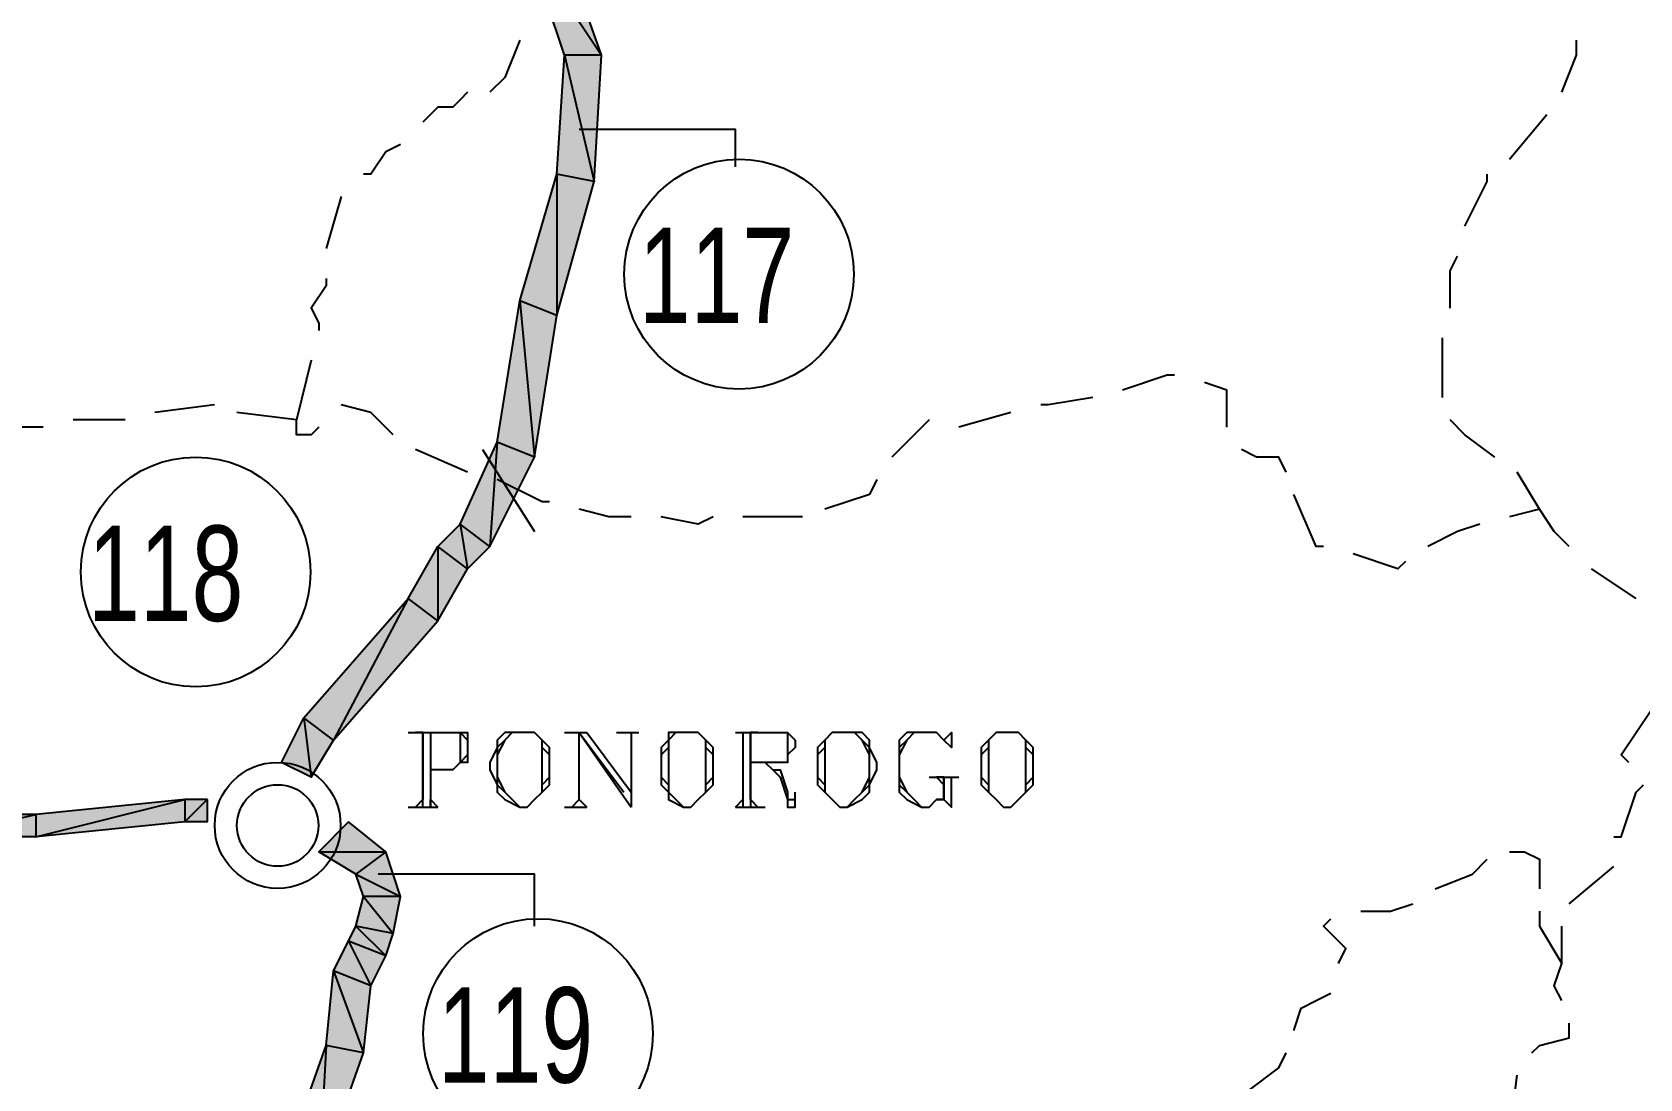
# Model space of a CAD drawing. Header units: millimetres. Extents: x 658 to 813, y 806 to 883.
# Drawn here: x 784.281 to 784.938, y 863.438 to 863.865 of the extents above; entities that cross this region are included whole.
import ezdxf

# ---------------------------------------------------------------- set-up
doc = ezdxf.new("R2010")
doc.units = ezdxf.units.MM
doc.header["$LTSCALE"] = 0.1
doc.linetypes.add('atContinuous2', pattern=[0])
for name, color, linetype in [('BATKAB', 7, 'Continuous'), ('KLEKTOR2', 7, 'Continuous'), ('LINK SN', 7, 'Continuous'), ('RENC-JL-SN', 7, 'Continuous'), ('SYMBOL', 7, 'Continuous'), ('TEXT', 8, 'Continuous'), ('zat_Mask_solid', 7, 'Continuous')]:
    doc.layers.add(name, color=color, linetype=linetype)
doc.styles.add('Style2', font='arial.ttf', dxfattribs={"height": 0.2})

msp = doc.modelspace()

# ---------------------------------------------------------------- hatches: boundary and pattern name
at = {"layer": 'KLEKTOR2'}
h = msp.add_hatch(color=7, dxfattribs=at)
h.paths.add_polyline_path([(784.28289, 863.54548), (784.28289, 863.53636), (784.34369, 863.55156)], flags=17)
h.paths.add_polyline_path([(784.28289, 863.53636), (784.34369, 863.55156), (784.34369, 863.54244)], flags=17)
h = msp.add_hatch(color=7, dxfattribs=at)
h.paths.add_polyline_path([(784.34369, 863.55156), (784.34369, 863.54244), (784.35281, 863.55156)], flags=16)
h.paths.add_polyline_path([(784.34369, 863.54244), (784.35281, 863.55156), (784.35281, 863.54244)])
h = msp.add_hatch(color=7, dxfattribs=at)
h.paths.add_polyline_path([(784.24337, 863.54548), (784.24337, 863.53636), (784.28289, 863.54548)], flags=16)
h.paths.add_polyline_path([(784.24337, 863.53636), (784.28289, 863.54548), (784.28289, 863.53636)])
at = {"layer": 'RENC-JL-SN'}
h = msp.add_hatch(color=7, dxfattribs=at)
h.paths.add_polyline_path([(784.4957, 863.90724), (784.48354, 863.90116), (784.51394, 863.85556)])
h.paths.add_polyline_path([(784.48354, 863.90116), (784.51394, 863.85556), (784.49874, 863.85556)], flags=17)
for points in [[(784.41057, 863.54244), (784.39841, 863.53028), (784.42577, 863.53028)], [(784.39841, 863.53028), (784.42577, 863.53028), (784.41361, 863.52116)]]:
    msp.add_hatch(color=7, dxfattribs=at).paths.add_polyline_path(points)
h = msp.add_hatch(color=7, dxfattribs=at)
h.paths.add_polyline_path([(784.42577, 863.53028), (784.41361, 863.52116), (784.43185, 863.51204)])
h.paths.add_polyline_path([(784.41361, 863.52116), (784.43185, 863.51204), (784.41665, 863.51204)], flags=17)
at = {"layer": 'zat_Mask_solid'}
for points in [[(784.49874, 863.85556), (784.5109, 863.80388), (784.4957, 863.80692)], [(784.51394, 863.85556), (784.49874, 863.85556), (784.5109, 863.80388)], [(784.4957, 863.80692), (784.4957, 863.74916), (784.4805, 863.75524)], [(784.5109, 863.80388), (784.4957, 863.80692), (784.4957, 863.74916)], [(784.4805, 863.75524), (784.48658, 863.6914), (784.47137, 863.69748)], [(784.4957, 863.74916), (784.4805, 863.75524), (784.48658, 863.6914)], [(784.47137, 863.69748), (784.46833, 863.65492), (784.45617, 863.66404)], [(784.48658, 863.6914), (784.47137, 863.69748), (784.46833, 863.65492)], [(784.45617, 863.66404), (784.45921, 863.6458), (784.44705, 863.65492)], [(784.46833, 863.65492), (784.45617, 863.66404), (784.45921, 863.6458)], [(784.44705, 863.65492), (784.44705, 863.62452), (784.43489, 863.63364)], [(784.45921, 863.6458), (784.44705, 863.65492), (784.44705, 863.62452)], [(784.43489, 863.63364), (784.40449, 863.57588), (784.39233, 863.585)], [(784.44705, 863.62452), (784.43489, 863.63364), (784.40449, 863.57588)], [(784.39233, 863.585), (784.39537, 863.56068), (784.38321, 863.56676)], [(784.40449, 863.57588), (784.39233, 863.585), (784.39537, 863.56068)], [(784.41665, 863.51204), (784.42881, 863.49684), (784.41361, 863.49988)], [(784.43185, 863.51204), (784.41665, 863.51204), (784.42881, 863.49684)], [(784.41361, 863.49988), (784.42577, 863.48772), (784.41057, 863.4938)], [(784.42881, 863.49684), (784.41361, 863.49988), (784.42577, 863.48772)], [(784.41057, 863.4938), (784.41969, 863.47556), (784.40449, 863.48164)], [(784.42577, 863.48772), (784.41057, 863.4938), (784.41969, 863.47556)], [(784.40449, 863.48164), (784.41665, 863.44819), (784.40145, 863.45123)], [(784.41969, 863.47556), (784.40449, 863.48164), (784.41665, 863.44819)], [(784.40145, 863.45123), (784.39841, 863.39651), (784.38321, 863.39955)], [(784.41665, 863.44819), (784.40145, 863.45123), (784.39841, 863.39651)]]:
    msp.add_hatch(color=7, dxfattribs=at).paths.add_polyline_path(points)

# ---------------------------------------------------------------- linework, layer by layer
at = {"layer": 'BATKAB', "color": 7}
for points in [[(784.4805, 863.86164), (784.47441, 863.84644), (784.46833, 863.84036)], [(784.9061, 863.84036), (784.91218, 863.85556), (784.91218, 863.86164)], [(784.45921, 863.84036), (784.45617, 863.83732), (784.45313, 863.83428), (784.44705, 863.83428), (784.44097, 863.8282)], [(784.88482, 863.813), (784.90002, 863.83124)], [(784.43185, 863.81908), (784.42577, 863.81604), (784.41969, 863.80692), (784.41665, 863.80692)], [(784.86658, 863.78564), (784.8757, 863.80388), (784.8757, 863.80692)], [(784.40753, 863.7978), (784.40145, 863.77652)], [(784.8605, 863.7522), (784.8605, 863.7674), (784.86354, 863.77348)], [(784.40145, 863.76436), (784.40145, 863.76132), (784.39537, 863.7522), (784.39841, 863.74612), (784.39841, 863.74308)], [(784.85746, 863.71572), (784.85746, 863.74004)], [(784.39537, 863.73092), (784.38929, 863.7066)], [(784.74802, 863.72484), (784.74498, 863.72484), (784.72674, 863.71876)], [(784.7693, 863.70356), (784.7693, 863.71876), (784.76018, 863.7218)], [(784.71458, 863.71572), (784.69634, 863.71268), (784.6933, 863.71268)], [(784.35585, 863.71268), (784.33153, 863.70964)], [(784.38929, 863.7066), (784.36497, 863.70964)], [(784.42881, 863.70052), (784.41969, 863.70964), (784.40753, 863.71268)], [(784.68114, 863.70964), (784.65986, 863.70356)], [(784.28593, 863.70356), (784.27377, 863.70356), (784.26465, 863.70052)], [(784.31937, 863.7066), (784.31633, 863.7066), (784.29809, 863.7066)], [(784.39841, 863.70356), (784.39537, 863.70052), (784.38929, 863.70052), (784.38929, 863.7066)], [(784.6477, 863.7066), (784.64162, 863.70052), (784.6325, 863.6914)], [(784.87874, 863.6914), (784.86658, 863.70052), (784.8605, 863.7066)], [(784.45921, 863.68532), (784.43793, 863.69444)], [(784.79362, 863.68532), (784.79058, 863.6914), (784.78146, 863.6914), (784.77538, 863.69444)], [(784.49266, 863.67316), (784.48962, 863.67316), (784.47137, 863.68228)], [(784.62642, 863.68228), (784.62338, 863.6762), (784.60514, 863.67012)], [(784.89698, 863.67012), (784.88786, 863.68532)], [(784.80882, 863.65492), (784.80578, 863.65492), (784.79666, 863.6762)], [(784.5261, 863.66708), (784.51698, 863.66708), (784.50482, 863.67012)], [(784.89698, 863.67012), (784.88482, 863.66708)], [(784.90914, 863.65492), (784.90306, 863.661), (784.89698, 863.67012)], [(784.55954, 863.66708), (784.55346, 863.66404), (784.53826, 863.66708)], [(784.59602, 863.66708), (784.58994, 863.66708), (784.5717, 863.66708)], [(784.87266, 863.66404), (784.86354, 863.661), (784.85138, 863.65492)], [(784.84226, 863.64884), (784.83922, 863.6458), (784.82098, 863.65188)], [(784.9365, 863.63364), (784.91826, 863.6458)], [(784.93346, 863.56676), (784.93042, 863.5698), (784.94258, 863.58804)], [(784.92738, 863.53636), (784.93042, 863.53636), (784.9365, 863.5546), (784.93954, 863.55764)], [(784.88482, 863.53028), (784.8909, 863.53028), (784.89698, 863.52724), (784.89698, 863.51508)], [(784.85442, 863.51508), (784.86962, 863.52116), (784.8757, 863.52724)], [(784.90914, 863.509), (784.92738, 863.5242)], [(784.82402, 863.50596), (784.83618, 863.50596), (784.8453, 863.509)], [(784.89698, 863.50596), (784.89698, 863.49988), (784.9061, 863.48468), (784.9061, 863.49988)], [(784.8149, 863.48468), (784.81794, 863.49076), (784.80882, 863.49988), (784.81186, 863.50292)], [(784.9061, 863.46948), (784.90306, 863.47556), (784.9061, 863.48468)], [(784.79666, 863.45731), (784.7997, 863.46644), (784.80578, 863.46948), (784.81186, 863.47252)], [(784.89394, 863.44819), (784.89698, 863.45123), (784.90914, 863.45427), (784.90914, 863.46035)], [(784.77842, 863.43299), (784.79058, 863.44211), (784.79362, 863.44819)], [(784.88482, 863.41475), (784.88786, 863.43907)]]:
    msp.add_lwpolyline(points, dxfattribs=at)
at = {"layer": 'KLEKTOR2', "color": 7}
for points in [[(784.28289, 863.54548), (784.28289, 863.53636), (784.34369, 863.55156), (784.28289, 863.54548)], [(784.28289, 863.53636), (784.34369, 863.55156), (784.34369, 863.54244), (784.28289, 863.53636)], [(784.34369, 863.55156), (784.34369, 863.54244), (784.35281, 863.55156), (784.34369, 863.55156)], [(784.34369, 863.54244), (784.35281, 863.55156), (784.35281, 863.54244), (784.34369, 863.54244)], [(784.24337, 863.54548), (784.24337, 863.53636), (784.28289, 863.54548), (784.24337, 863.54548)], [(784.24337, 863.53636), (784.28289, 863.54548), (784.28289, 863.53636), (784.24337, 863.53636)]]:
    msp.add_lwpolyline(points, dxfattribs=at)
at = {"layer": 'LINK SN', "color": 7}
for points in [[(784.56866, 863.80996), (784.56866, 863.82516), (784.50482, 863.82516)], [(784.48658, 863.49988), (784.48658, 863.52116), (784.42273, 863.52116)]]:
    msp.add_lwpolyline(points, dxfattribs=at)
at = {"layer": 'LINK SN', "color": 7, "linetype": 'atContinuous2'}
for centre in [(784.5701, 863.7661), (784.34818, 863.6445), (784.48802, 863.45602)]:
    msp.add_circle(centre, 0.0469, dxfattribs=at)
at = {"layer": 'RENC-JL-SN', "color": 7}
for points in [[(784.4957, 863.90724), (784.48354, 863.90116), (784.51394, 863.85556), (784.4957, 863.90724)], [(784.48354, 863.90116), (784.51394, 863.85556), (784.49874, 863.85556), (784.48354, 863.90116)], [(784.49874, 863.85556), (784.5109, 863.80388), (784.4957, 863.80692), (784.49874, 863.85556)], [(784.51394, 863.85556), (784.49874, 863.85556), (784.5109, 863.80388), (784.51394, 863.85556)], [(784.4957, 863.80692), (784.4957, 863.74916), (784.4805, 863.75524), (784.4957, 863.80692)], [(784.5109, 863.80388), (784.4957, 863.80692), (784.4957, 863.74916), (784.5109, 863.80388)], [(784.4805, 863.75524), (784.48658, 863.6914), (784.47137, 863.69748), (784.4805, 863.75524)], [(784.4957, 863.74916), (784.4805, 863.75524), (784.48658, 863.6914), (784.4957, 863.74916)], [(784.47137, 863.69748), (784.46833, 863.65492), (784.45617, 863.66404), (784.47137, 863.69748)], [(784.48658, 863.6914), (784.47137, 863.69748), (784.46833, 863.65492), (784.48658, 863.6914)], [(784.45617, 863.66404), (784.45921, 863.6458), (784.44705, 863.65492), (784.45617, 863.66404)], [(784.46833, 863.65492), (784.45617, 863.66404), (784.45921, 863.6458), (784.46833, 863.65492)], [(784.44705, 863.65492), (784.44705, 863.62452), (784.43489, 863.63364), (784.44705, 863.65492)], [(784.45921, 863.6458), (784.44705, 863.65492), (784.44705, 863.62452), (784.45921, 863.6458)], [(784.43489, 863.63364), (784.40449, 863.57588), (784.39233, 863.585), (784.43489, 863.63364)], [(784.44705, 863.62452), (784.43489, 863.63364), (784.40449, 863.57588), (784.44705, 863.62452)], [(784.39233, 863.585), (784.39537, 863.56068), (784.38321, 863.56676), (784.39233, 863.585)], [(784.40449, 863.57588), (784.39233, 863.585), (784.39537, 863.56068), (784.40449, 863.57588)], [(784.41057, 863.54244), (784.39841, 863.53028), (784.42577, 863.53028), (784.41057, 863.54244)], [(784.39841, 863.53028), (784.42577, 863.53028), (784.41361, 863.52116), (784.39841, 863.53028)], [(784.42577, 863.53028), (784.41361, 863.52116), (784.43185, 863.51204), (784.42577, 863.53028)], [(784.41361, 863.52116), (784.43185, 863.51204), (784.41665, 863.51204), (784.41361, 863.52116)], [(784.41665, 863.51204), (784.42881, 863.49684), (784.41361, 863.49988), (784.41665, 863.51204)], [(784.43185, 863.51204), (784.41665, 863.51204), (784.42881, 863.49684), (784.43185, 863.51204)], [(784.41361, 863.49988), (784.42577, 863.48772), (784.41057, 863.4938), (784.41361, 863.49988)], [(784.42881, 863.49684), (784.41361, 863.49988), (784.42577, 863.48772), (784.42881, 863.49684)], [(784.41057, 863.4938), (784.41969, 863.47556), (784.40449, 863.48164), (784.41057, 863.4938)], [(784.42577, 863.48772), (784.41057, 863.4938), (784.41969, 863.47556), (784.42577, 863.48772)], [(784.40449, 863.48164), (784.41665, 863.44819), (784.40145, 863.45123), (784.40449, 863.48164)], [(784.41969, 863.47556), (784.40449, 863.48164), (784.41665, 863.44819), (784.41969, 863.47556)], [(784.40145, 863.45123), (784.39841, 863.39651), (784.38321, 863.39955), (784.40145, 863.45123)], [(784.41665, 863.44819), (784.40145, 863.45123), (784.39841, 863.39651), (784.41665, 863.44819)]]:
    msp.add_lwpolyline(points, dxfattribs=at)
at = {"layer": 'SYMBOL', "color": 7, "linetype": 'atContinuous2'}
for centre, radius in [((784.38165, 863.54104), 0.02572), ((784.38167, 863.54099), 0.01664)]:
    msp.add_circle(centre, radius, dxfattribs=at)
at = {"layer": 'TEXT', "color": 7}
for points in [[(784.46529, 863.69444), (784.48658, 863.661)], [(784.43489, 863.57892), (784.45313, 863.57892), (784.45617, 863.57892), (784.45921, 863.57892), (784.45921, 863.57588), (784.45921, 863.5698), (784.45921, 863.56676), (784.45617, 863.56676), (784.45313, 863.56372), (784.44401, 863.56372)], [(784.43793, 863.57892), (784.44097, 863.57892), (784.43793, 863.57892)], [(784.44097, 863.54852), (784.44097, 863.57892), (784.44097, 863.55156)], [(784.44401, 863.57892), (784.44401, 863.54852)], [(784.44401, 863.57892), (784.44705, 863.57892)], [(784.45313, 863.57892), (784.45617, 863.57892), (784.45617, 863.57588), (784.45617, 863.5698), (784.45617, 863.56676), (784.45313, 863.56372)], [(784.45617, 863.57892), (784.45921, 863.57588), (784.45921, 863.5698), (784.45617, 863.56676)], [(784.4805, 863.57892), (784.47441, 863.57892), (784.47137, 863.57588), (784.47137, 863.57284), (784.46833, 863.56676), (784.46833, 863.56372), (784.47137, 863.55764), (784.47137, 863.5546), (784.47441, 863.55156), (784.4805, 863.54852), (784.48354, 863.54852), (784.48658, 863.55156), (784.48962, 863.5546), (784.49266, 863.55764), (784.49266, 863.56372), (784.49266, 863.56676), (784.49266, 863.57284), (784.48962, 863.57588), (784.48658, 863.57892), (784.48354, 863.57892), (784.4805, 863.57892)], [(784.4805, 863.57892), (784.47746, 863.57892), (784.47441, 863.57588), (784.47137, 863.5698), (784.47137, 863.56068), (784.47441, 863.5546), (784.47746, 863.55156), (784.4805, 863.54852)], [(784.47441, 863.57588), (784.47137, 863.57284), (784.47137, 863.5698), (784.47137, 863.56068), (784.47137, 863.55764), (784.47441, 863.5546)], [(784.48354, 863.54852), (784.48658, 863.55156), (784.48962, 863.5546), (784.48962, 863.56068), (784.48962, 863.5698), (784.48962, 863.57588), (784.48658, 863.57892), (784.48354, 863.57892)], [(784.48962, 863.5546), (784.48962, 863.55764), (784.49266, 863.56068), (784.49266, 863.5698), (784.48962, 863.57284), (784.48962, 863.57588)], [(784.49874, 863.57892), (784.50786, 863.57892)], [(784.50178, 863.57892), (784.50482, 863.57892)], [(784.50482, 863.55156), (784.50482, 863.57892), (784.5261, 863.54852)], [(784.50482, 863.57892), (784.52306, 863.5546)], [(784.50786, 863.57892), (784.5261, 863.5546)], [(784.52002, 863.57892), (784.52914, 863.57892)], [(784.52306, 863.57892), (784.5261, 863.57892), (784.52914, 863.57892)], [(784.5261, 863.57892), (784.5261, 863.54852)], [(784.54738, 863.57892), (784.5413, 863.57892), (784.5413, 863.57588), (784.53826, 863.57284), (784.53826, 863.56676), (784.53826, 863.56372), (784.53826, 863.55764), (784.5413, 863.5546), (784.5413, 863.55156), (784.54738, 863.54852), (784.55042, 863.54852), (784.55346, 863.55156), (784.5565, 863.5546), (784.55954, 863.55764), (784.55954, 863.56372), (784.55954, 863.56676), (784.55954, 863.57284), (784.5565, 863.57588), (784.55346, 863.57892), (784.55042, 863.57892), (784.54738, 863.57892)], [(784.5413, 863.57588), (784.5413, 863.57284), (784.53826, 863.5698), (784.53826, 863.56068), (784.5413, 863.55764), (784.5413, 863.5546)], [(784.54738, 863.57892), (784.54434, 863.57892), (784.5413, 863.57588), (784.5413, 863.5698), (784.5413, 863.56068), (784.5413, 863.5546), (784.54434, 863.55156), (784.54738, 863.54852)], [(784.55042, 863.54852), (784.55346, 863.55156), (784.5565, 863.5546), (784.5565, 863.56068), (784.5565, 863.5698), (784.5565, 863.57588), (784.55346, 863.57892), (784.55042, 863.57892)], [(784.5565, 863.5546), (784.5565, 863.55764), (784.55954, 863.56068), (784.55954, 863.5698), (784.5565, 863.57284), (784.5565, 863.57588)], [(784.56866, 863.57892), (784.5869, 863.57892), (784.58994, 863.57892), (784.59298, 863.57588), (784.59298, 863.57284), (784.58994, 863.5698), (784.58994, 863.56676), (784.5869, 863.56676), (784.57474, 863.56676)], [(784.56866, 863.57892), (784.5717, 863.57892)], [(784.5717, 863.57892), (784.5717, 863.54852)], [(784.57474, 863.55156), (784.57474, 863.57892), (784.57474, 863.54852)], [(784.57778, 863.57892), (784.57474, 863.57892), (784.57778, 863.57892)], [(784.5869, 863.57892), (784.58994, 863.57892), (784.58994, 863.57588), (784.58994, 863.5698), (784.58994, 863.56676), (784.5869, 863.56676)], [(784.58994, 863.57892), (784.58994, 863.57588), (784.58994, 863.57284), (784.58994, 863.5698)], [(784.61122, 863.57892), (784.60818, 863.57892), (784.60514, 863.57588), (784.6021, 863.57284), (784.6021, 863.56676), (784.6021, 863.56372), (784.6021, 863.55764), (784.60514, 863.5546), (784.60818, 863.55156), (784.61122, 863.54852), (784.61426, 863.54852), (784.62034, 863.55156), (784.62338, 863.5546), (784.62338, 863.55764), (784.62642, 863.56372), (784.62642, 863.56676), (784.62338, 863.57284), (784.62338, 863.57588), (784.62034, 863.57892), (784.61426, 863.57892), (784.61122, 863.57892)], [(784.60514, 863.57588), (784.60514, 863.57284), (784.6021, 863.5698), (784.6021, 863.56068), (784.60514, 863.55764), (784.60514, 863.5546)], [(784.61122, 863.57892), (784.60818, 863.57892), (784.60514, 863.57588), (784.60514, 863.5698), (784.60514, 863.56068), (784.60514, 863.5546), (784.60818, 863.55156), (784.61122, 863.54852)], [(784.61426, 863.54852), (784.6173, 863.55156), (784.62034, 863.5546), (784.62338, 863.56068), (784.62338, 863.5698), (784.62034, 863.57588), (784.6173, 863.57892), (784.61426, 863.57892)], [(784.62034, 863.5546), (784.62338, 863.55764), (784.62338, 863.56068), (784.62338, 863.5698), (784.62338, 863.57284), (784.62034, 863.57588)], [(784.65378, 863.57588), (784.65682, 863.57892), (784.65682, 863.57284), (784.65378, 863.57588), (784.65074, 863.57892), (784.6477, 863.57892), (784.64466, 863.57892), (784.63858, 863.57892), (784.63554, 863.57588), (784.63554, 863.57284), (784.63554, 863.5698), (784.63554, 863.56068), (784.63554, 863.55764), (784.63554, 863.5546), (784.63858, 863.55156), (784.64466, 863.54852), (784.6477, 863.54852), (784.65074, 863.55156), (784.65378, 863.55156), (784.65682, 863.54852), (784.65682, 863.56068)], [(784.64466, 863.57892), (784.64162, 863.57892), (784.63858, 863.57588), (784.63554, 863.5698), (784.63554, 863.56068), (784.63858, 863.5546), (784.64162, 863.55156), (784.64466, 863.54852)], [(784.63858, 863.57588), (784.63554, 863.57284), (784.63554, 863.5698), (784.63554, 863.56068), (784.63554, 863.55764), (784.63858, 863.5546)], [(784.6781, 863.57892), (784.67506, 863.57892), (784.67202, 863.57588), (784.66898, 863.57284), (784.66898, 863.56676), (784.66898, 863.56372), (784.66898, 863.55764), (784.67202, 863.5546), (784.67506, 863.55156), (784.6781, 863.54852), (784.68114, 863.54852), (784.68418, 863.55156), (784.68722, 863.5546), (784.69026, 863.55764), (784.69026, 863.56372), (784.69026, 863.56676), (784.69026, 863.57284), (784.68722, 863.57588), (784.68418, 863.57892), (784.68114, 863.57892), (784.6781, 863.57892)], [(784.67202, 863.57588), (784.67202, 863.57284), (784.66898, 863.5698), (784.66898, 863.56068), (784.67202, 863.55764), (784.67202, 863.5546)], [(784.6781, 863.57892), (784.67506, 863.57892), (784.67202, 863.57588), (784.67202, 863.5698), (784.67202, 863.56068), (784.67202, 863.5546), (784.67506, 863.55156), (784.6781, 863.54852)], [(784.68114, 863.54852), (784.68418, 863.55156), (784.68722, 863.5546), (784.68722, 863.56068), (784.68722, 863.5698), (784.68722, 863.57588), (784.68418, 863.57892), (784.68114, 863.57892)], [(784.68722, 863.5546), (784.68722, 863.55764), (784.69026, 863.56068), (784.69026, 863.5698), (784.68722, 863.57284), (784.68722, 863.57588)], [(784.58082, 863.56676), (784.58386, 863.56372), (784.5869, 863.56068), (784.58994, 863.55156), (784.58994, 863.54852), (784.59298, 863.54852), (784.59298, 863.55156), (784.59298, 863.5546)], [(784.58386, 863.56372), (784.5869, 863.56372), (784.58994, 863.5546), (784.58994, 863.55156), (784.59298, 863.55156), (784.59298, 863.5546)], [(784.6477, 863.56068), (784.65986, 863.56068)], [(784.65378, 863.56068), (784.65074, 863.56068), (784.65378, 863.55764)], [(784.65378, 863.56068), (784.65378, 863.55156), (784.65378, 863.56068)], [(784.65682, 863.55764), (784.65682, 863.56068), (784.65986, 863.56068)], [(784.44097, 863.55156), (784.43793, 863.54852), (784.44097, 863.55156)], [(784.44401, 863.54852), (784.44401, 863.55156), (784.44705, 863.54852)], [(784.50178, 863.54852), (784.50482, 863.55156), (784.50786, 863.54852)], [(784.56866, 863.54852), (784.5717, 863.55156), (784.5717, 863.54852)], [(784.57474, 863.55156), (784.57778, 863.54852), (784.57474, 863.55156)], [(784.58994, 863.5546), (784.58994, 863.55156), (784.59298, 863.55156)], [(784.65378, 863.55156), (784.65074, 863.55156)], [(784.43489, 863.54852), (784.44705, 863.54852)], [(784.49874, 863.54852), (784.50786, 863.54852)], [(784.56866, 863.54852), (784.58082, 863.54852)]]:
    msp.add_lwpolyline(points, dxfattribs=at)

# ---------------------------------------------------------------- texts
at = {"layer": 'LINK SN', "color": 7, "style": 'Style2', "width": 0.7}
for s, p in [('117', (784.52914, 863.74612)), ('118', (784.30417, 863.62452)), ('119', (784.44705, 863.43603))]:
    msp.add_text(s, height=0.038913, rotation=0.00055, dxfattribs=at).set_placement(p)

doc.saveas('drawing.dxf')
